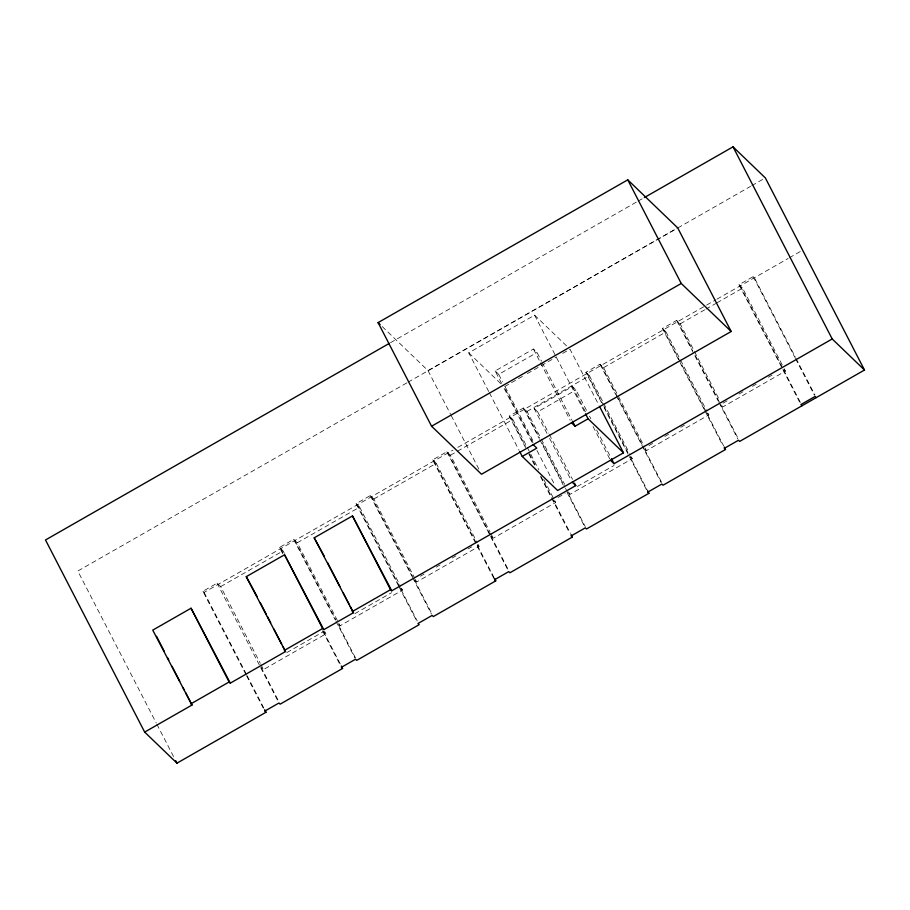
<?xml version="1.0" encoding="UTF-8"?>
<svg xmlns="http://www.w3.org/2000/svg" width="910" height="910" viewBox="0 0 910 910"><rect width="100%" height="100%" fill="white"/><g stroke="black" fill="none" stroke-linecap="round" stroke-linejoin="round"><path stroke-width="0.68" stroke-dasharray="4.55 3.41" d="M390.504 342.706L636.932 201.792M638.172 201.087L643.097 198.278M382.177 326.531L428.03 370.632L677.7 227.875M406.781 382.917L77.794 571.036L156.213 722.972M408.01 382.211L676.619 228.626M677.859 227.921L750.557 186.357M751.785 185.651L764.104 178.61M488.727 391.527L468.752 352.83L534.614 315.167L566.976 346.289M501.592 383.44L495.142 370.939L533.431 349.042L537.014 352.488L541.53 361.236M495.142 370.939L498.714 374.374L537.014 352.488M522.442 376.41L504.14 386.864L533.135 443.045M527.311 373.612L556.59 356.879M562.687 353.387L570.001 349.201L599.008 405.382M245.905 674.526L202.93 591.261L217.103 583.162L220.675 586.597L260.26 663.276M282.771 553.78L279.518 547.467L293.691 539.368L297.263 542.804L338.145 622.008M398.432 585.676L356.106 503.674L370.279 495.575L373.851 499.01L414.733 578.214M493.902 578.476L432.694 459.88L446.855 451.781L450.439 455.227L490.012 531.906M525.559 447.629L509.281 416.098L523.443 407.998L527.015 411.434L540.642 437.835M601.487 402.584L585.858 372.304L600.031 364.205L603.603 367.64L644.485 446.844M704.124 409.25L662.446 328.51L676.619 320.411L680.191 323.846L693.818 350.248M799.594 402.049L739.034 284.716L753.207 276.617L754.39 277.766L795.42 357.243M202.93 591.261L204.124 592.41L452.952 450.132M457.844 447.333L715.749 299.868M716.966 299.162L788.162 258.451M789.368 257.769L800.231 251.558M220.675 586.597L283.101 550.903L284.398 553.416M297.263 542.804L359.677 507.109L400.559 586.313M373.851 499.01L436.265 463.326L477.147 542.519M450.439 455.227L512.853 419.533L526.481 445.934M527.015 411.434L589.441 375.739L603.068 402.14M603.603 367.64L666.018 331.945L706.899 411.149M680.191 323.846L704.67 309.855M705.887 309.15L715.681 303.553M716.909 302.859L742.606 288.163L783.487 367.356M547.012 433.422L534.113 408.419L572.401 386.522L575.973 389.958L586.95 411.206M534.113 408.419L537.685 411.855L575.973 389.958M286.821 652.584L323.539 631.586L325.916 633.872L263.502 669.567L261.909 668.042M354.843 613.681L391.55 592.694M420.409 576.189L424.083 574.096M436.322 567.101L439.996 564.996M452.236 558.001L455.899 555.896M468.138 548.901L471.812 546.796M558.012 497.508L565.099 493.459M577.247 486.509L613.966 465.522M648.944 445.525L652.618 443.42M664.857 436.425L668.52 434.32M680.76 427.325L684.434 425.22M723.086 403.13L727.977 400.332M738.988 394.03L743.891 391.232M752.456 386.329L756.13 384.236M768.358 377.24L772.033 375.136M355.469 657.896L337.701 623.486L340.09 625.773L402.504 590.089L401.208 587.576M415.085 580.455L416.678 581.979L479.092 546.296L477.796 543.782M491.673 536.661L493.254 538.197L555.68 502.502L543.35 478.614M568.261 492.879L569.842 494.403L632.257 458.708L629.663 453.68M644.837 449.085L646.43 450.609L708.844 414.926L707.548 412.412M784.136 368.618L785.432 371.132L723.018 406.815L721.425 405.291M739.034 284.716L742.606 288.163M783.84 369.608L785.432 371.132M662.446 328.51L666.018 331.945M706.467 412.628L708.844 414.926M585.858 372.304L589.441 375.739M632.257 458.708L629.879 456.422L647.647 490.843M468.752 352.83L502.115 384.919M509.281 416.098L512.853 419.533M553.291 500.216L555.68 502.502M432.694 459.88L436.265 463.326M477.5 544.771L479.092 546.296M356.106 503.674L359.677 507.109M400.127 587.792L402.504 590.089M279.518 547.467L283.101 550.903M796.068 358.506L814.951 395.088M753.207 276.617L794.874 357.357M795.522 358.62L814.404 395.202M740.228 285.865L783.055 368.834M783.681 370.063L800.811 403.255M694.466 351.51L719.776 400.536M677.813 321.56L692.726 350.475M695.331 355.503L719.332 402.015M720.629 404.529L738.397 438.95M676.619 320.411L718.286 401.151M718.945 402.413L737.828 438.995M663.64 329.659L723.598 445.82M704.772 410.512L723.006 445.832M645.133 448.095L646.43 450.609M601.226 365.354L617.446 396.771M618.095 398.034L644.053 448.323M644.678 449.551L661.809 482.732M600.031 364.205L615.66 394.474M616.309 395.736L661.24 482.789M603.717 403.403L629.015 452.429M587.052 373.453L603.273 404.882M603.921 406.133L629.231 455.159M604.092 407.623L647.067 490.888M589.521 416.211L590.817 418.714M596.619 429.964L610.815 457.457M572.401 386.522L585.949 412.776M593.047 426.517L609.825 459.027M534.614 315.167L555.874 356.367M556.522 357.619L584.868 412.548M542.167 362.487L571.855 419.988M533.431 349.042L539.892 361.543M540.529 362.794L570.206 420.295M537.685 411.855L548.65 433.103M549.299 434.354L572.526 479.354M549.595 438.415L570.889 479.672M541.291 439.086L564.655 484.347M568.545 491.889L569.842 494.403M524.638 409.136L539.562 438.051M542.155 443.079L564.871 487.077M565.519 488.34L585.221 526.526M523.443 407.998L539.073 438.267M539.721 439.53L563.165 484.95M567.066 492.515L584.652 526.583M498.714 374.374L502.593 381.882M505.164 386.875L533.556 441.885M537.002 450.541L554.406 484.245M504.174 388.445L532.566 443.443M527.129 447.185L538.811 469.822M510.464 417.235L525.389 446.15M529.29 453.692L535.774 466.273M540.961 476.328L570.422 533.396M528.812 453.942L535.319 466.557M540.529 476.647L550.948 496.837M551.596 498.1L569.831 533.419M489.364 392.779L519.007 450.211M428.03 370.632L450.587 414.323M451.224 415.574L478.933 469.253M490.661 533.169L493.254 538.197M448.05 452.93L490.228 534.648M490.877 535.899L508.644 570.32M446.855 451.781L508.064 570.365M433.888 461.029L476.703 543.998M477.34 545.226L494.471 578.419M415.381 579.465L416.678 581.979M371.462 496.724L412.992 577.179M414.289 579.693L432.057 614.113M370.279 495.575L411.946 576.314M412.594 577.577L431.476 614.159M357.3 504.822L417.258 620.984M399.08 586.939L416.666 620.995M338.793 623.259L340.09 625.773M294.885 540.517L335.756 619.71M293.691 539.368L335.358 620.108M336.017 621.371L354.9 657.953M324.62 631.358L325.916 633.872M280.712 548.616L283.306 553.644M323.539 631.586L341.307 666.006M322.493 630.732L340.727 666.052M260.908 664.539L263.502 669.567M261.125 667.269L278.881 701.69M217.103 583.162L260.078 666.416M260.726 667.678L278.961 703.009M204.124 592.41L246.451 674.401M247.099 675.664L264.036 708.469M246.564 675.777L264.799 711.108M156.861 724.235L174.367 758.132"/><path stroke-width="1.36" d="M378.094 322.606L627.764 179.85L677.7 227.875L731.185 331.49L481.515 474.247L431.579 426.233L378.094 322.606L380.141 324.574M389.275 343.411L45.5 539.971L144.667 732.095L176.961 763.16L265.982 712.257L264.685 709.732M644.326 197.572L733.039 146.84L765.333 177.905L864.5 370.029L739.671 441.407L738.476 440.258L724.303 448.357L725.497 449.506L663.083 485.201L661.889 484.052L647.715 492.151L648.91 493.3L586.495 528.983L585.301 527.846L571.139 535.945L572.322 537.082L509.907 572.777L508.713 571.628L494.551 579.738L495.745 580.876L433.319 616.57L432.136 615.422L417.963 623.521L419.157 624.669L356.743 660.364L355.548 659.215L341.375 667.314L342.57 668.463L280.155 704.147L278.961 703.009L264.799 711.108L265.982 712.257M431.579 426.233L681.249 283.476L731.185 331.49M282.942 646.555L285.512 651.56L230.298 683.137L191.043 608.233L152.743 630.13L191.999 705.034L144.667 732.095M285.512 651.56L246.257 576.667L284.557 554.77L323.812 629.663L353.455 612.714L350.225 606.469M353.455 612.714L314.189 537.821L352.488 515.924L391.744 590.817L575.746 485.61L574.46 483.108M519.655 451.462L522.238 456.456L536.786 448.129L533.203 444.694M571.503 422.797L575.074 426.233L588.099 418.793L623.486 452.827L557.625 490.49L522.238 456.456M190.816 703.885L229.104 681.988L230.298 683.137M284.329 650.411L322.618 628.514L323.812 629.663M352.261 611.565L390.549 589.68L391.744 590.817M610.473 460.278L614.045 463.713L832.206 338.964L864.5 370.029M816.247 397.613L815.064 396.464L800.891 404.563L802.085 405.712M572.174 482.163L575.746 485.61M314.189 537.821L324.415 556.465M246.257 576.667L257.132 596.562M733.039 146.84L832.206 338.964M627.764 179.85L681.249 283.476M724.223 447.049L725.497 449.506M647.647 490.843L648.91 493.3M599.644 406.634L623.486 452.827M611.463 458.708L614.045 463.713M585.517 413.8L588.099 418.793M572.492 421.239L575.074 426.233M571.059 534.625L572.322 537.082M494.471 578.419L495.745 580.876M352.488 515.924L390.549 589.68M327.646 562.71L339.896 586.461M343.127 592.717L348.939 603.967M284.557 554.77L322.618 628.514M341.307 666.006L342.57 668.463M260.351 602.807L266.164 614.057M267.449 616.559L270.68 622.804M273.899 629.06L281.645 644.064M191.043 608.233L229.104 681.988M156.52 636.283L164.255 651.276M167.486 657.532L168.782 660.034M172.001 666.279L179.748 681.283M182.967 687.528L184.264 690.03M185.549 692.533L191.999 705.034M175.664 760.646L176.961 763.16"/></g></svg>
